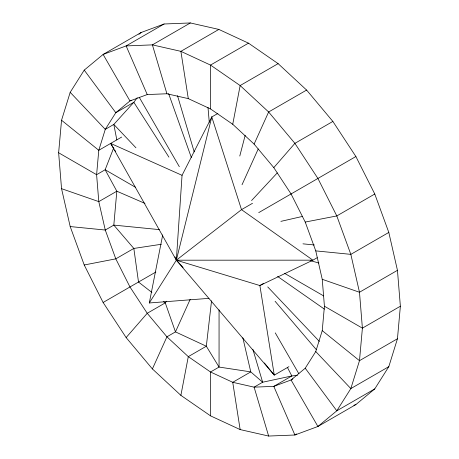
<?xml version="1.0" encoding="UTF-8"?>
<svg xmlns="http://www.w3.org/2000/svg" width="459" height="459" viewBox="0 0 459 459"><rect width="100%" height="100%" fill="white"/><g stroke="black" fill="none" stroke-linecap="round" stroke-linejoin="round"><path stroke-width="0.69" d="M217.893 113.436L211.783 116.965L182.051 175.321L176.342 260.19L149.29 302.969L208.937 298.35M58.632 152.772L61.546 120.241L70.193 92.334L84.227 70.112L103.114 54.443L141.085 32.52L164.104 23.994L190.365 22.95L218.857 29.422L248.485 43.157L278.114 63.635L306.606 90.067L332.867 121.434L355.886 156.53L374.774 194.014L388.807 232.438L397.454 270.328L400.368 306.228L397.454 338.759L388.807 366.666L374.774 388.888L355.886 404.557L317.915 426.48L294.896 435.006L268.635 436.05L240.143 429.578L210.515 415.843L180.886 395.365L152.394 368.933L126.133 337.566L103.114 302.47L84.227 264.986L70.193 226.562L61.546 188.672L58.632 152.772L96.602 174.695L98.788 201.621L105.272 230.039L115.8 258.853L129.966 286.967L147.23 313.29L166.921 336.814L188.293 356.637L210.515 371.997L232.736 382.301L254.108 387.155L273.799 386.369L291.063 379.977L292.894 378.916M374.774 388.888L336.803 410.811L317.915 426.48L291.063 379.977L305.229 368.221L315.758 351.56L322.241 330.623L324.427 306.228L322.241 279.301L315.758 250.884L305.229 222.064L291.063 193.956L273.799 167.633L254.108 144.103L232.736 124.286L210.515 108.926L188.293 98.622L166.921 93.768L147.23 94.554L129.966 100.946L115.8 112.702L105.272 129.363L98.788 150.294L96.602 174.695L105.145 169.761L113.712 147.85M211.547 300.811L206.326 346.224L219.058 367.062L250.775 371.888L262.651 382.221L291.838 375.955L297.489 375.29M180.886 395.365L188.293 356.637L206.326 346.224L175.464 331.886L165.263 302.877L163.593 301.574M232.736 124.286L240.143 85.558L278.114 63.635M149.29 302.969L162.71 234.916M239.782 156.037L245.186 135.296M152.394 368.933L166.921 336.814L175.464 331.886L190.192 299.331M254.108 144.103L268.635 111.985L306.606 90.067M242.031 184.748L258.233 148.94M137.235 97.727L133.833 102.288L113.815 124.429L105.272 129.363L70.193 92.334M166.6 301.207L165.263 302.877L147.23 313.29L126.133 337.566M273.799 167.633L294.896 143.357L332.867 121.434M251.566 200.549L277.282 172.882M138.928 34.31L141.085 32.52M164.104 23.994L126.133 45.917L103.114 54.443L129.966 100.946L131.188 100.24M190.365 22.95L152.394 44.873L126.133 45.917L147.23 94.554M218.857 29.422L180.886 51.345L152.394 44.873L166.921 93.768M248.485 43.157L210.515 65.08L180.886 51.345L188.293 98.622M121.664 137.063L98.788 150.294L61.546 120.241M252.507 203.297L241.509 209.648L176.342 260.19L274.275 375.129L288.935 366.666M103.114 302.47L155.859 272.021M258.715 212.632L290.931 194.031M291.063 193.956L355.886 156.53M374.774 194.014L336.803 215.937L305.229 222.064M263.546 283.427L259.88 285.544L176.342 260.19L110.665 143.415L182.051 175.321M317.175 257.7L312.895 260.173L259.88 285.544L274.275 375.129L264.384 362.943M388.807 232.438L350.837 254.361L315.758 250.884M397.454 270.328L359.483 292.251L322.241 279.301M400.368 306.228L362.398 328.151L359.483 360.682L350.837 388.589L336.803 410.811L305.229 368.221M397.454 338.759L359.483 360.682L322.241 330.623M388.807 366.666L350.837 388.589L315.758 351.56M296.732 433.944L294.896 435.006L273.799 386.369L291.838 375.955L287.558 367.693M353.912 405.291L355.886 404.557M280.891 221.364L302.424 216.43M84.227 264.986L115.8 258.853L133.833 248.439L161.304 244.28M159.325 229.615L113.815 225.105L105.272 230.039L70.193 226.562M302.969 243.838L314.346 244.968M310.657 260.741L318.925 263.013M61.546 188.672L98.788 201.621L116.827 191.208L145.004 203.423M135.48 187.278L105.145 169.761L116.827 191.208L113.815 225.105L133.833 248.439L138.509 282.033L151.889 292.458M284.683 273.415L323.687 295.935M324.427 306.228L362.398 328.151L359.483 292.251L350.837 254.361L336.803 215.937L317.915 178.453L294.896 143.357L268.635 111.985L240.143 85.558L210.515 65.08L210.515 108.926M277.615 276.438L324.461 309.165M135.944 147.792L113.815 124.429L116.827 139.886M267.746 286.927L319.384 341.433M183.135 267.465L176.342 260.19L174.965 256.908M275.096 301.288L316.32 349.655M84.227 70.112L115.8 112.702L133.833 102.288L168.929 157.15M110.665 143.415L114.027 148.905M114.773 150.122L115.519 151.344M139.226 97.256L179.32 166.703M275.262 332.878L298.889 373.804M168.614 93.561L191.323 157.483M177.501 95.69L194.209 151.9M252.875 349.316L262.651 382.221L254.108 387.155L268.635 436.05M242.845 337.795L250.775 371.888L232.736 382.301L240.143 429.578M207.99 107.423L209.281 122.369M219.058 309.877L219.058 367.062L210.515 371.997L210.515 415.843M211.783 116.965L176.342 260.19L312.895 260.173L241.509 209.648L211.783 116.965"/></g></svg>
